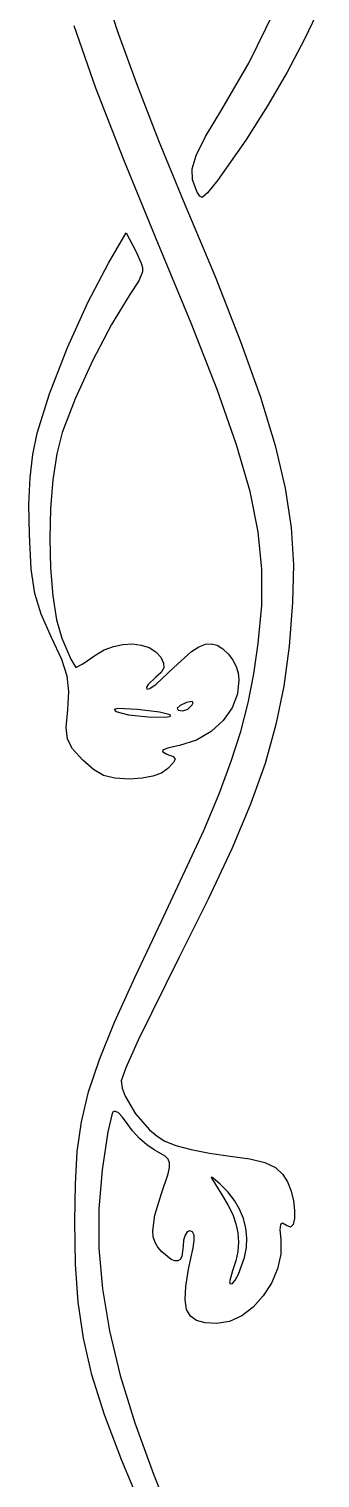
# Model space of a CAD drawing. Extents: x 9 to 1857, y 16 to 982.
# Drawn here: x 33.3 to 73.9, y 566.4 to 768.8 of the extents above; entities that cross this region are included whole.
import ezdxf

# ---------------------------------------------------------------- set-up
doc = ezdxf.new("R2010")
doc.units = 0

msp = doc.modelspace()

# ---------------------------------------------------------------- linework, layer by layer
at = {"layer": 'Layer 1'}
for p, q in [((43.388778, 775.35389), (45.620837, 768.549169)), ((64.02332, 764.094442), (67.520978, 771.202716)), ((73.946266, 771.927517), (71.786682, 767.372895)), ((42.644482, 760.50141), (39.573192, 769.196909)), ((45.620837, 768.549169), (48.287834, 761.143765)), ((71.786682, 767.372895), (69.336351, 762.744817)), ((60.24759, 757.53176), (64.02332, 764.094442)), ((48.287834, 761.143765), (51.367483, 753.209626)), ((69.336351, 762.744817), (66.594071, 758.037307)), ((46.524792, 750.501673), (42.644482, 760.50141)), ((57.961023, 753.749385), (60.24759, 757.53176)), ((66.594071, 758.037307), (63.558636, 753.24439)), ((51.367483, 753.209626), (54.8375, 744.8187)), ((56.623574, 751.1105), (57.961023, 753.749385)), ((63.558636, 753.24439), (59.606264, 747.598696)), ((56.071388, 749.222575), (56.623574, 751.1105)), ((51.28981, 738.92314), (46.524792, 750.501673)), ((56.14061, 747.69308), (56.071388, 749.222575)), ((56.140476, 747.693), (56.14061, 747.69308)), ((56.757725, 745.967974), (56.140476, 747.693)), ((59.606264, 747.598696), (58.21843, 745.881258)), ((57.131001, 745.443218), (56.757725, 745.967974)), ((57.488406, 745.25049), (57.131001, 745.443218)), ((58.21843, 745.881258), (57.488406, 745.25049)), ((54.8375, 744.8187), (59.273735, 734.188341)), ((44.375, 736.0862), (46.85904, 740.31693)), ((46.85904, 740.31693), (48.24391, 737.63889)), ((55.928564, 727.696377), (51.28981, 738.92314)), ((48.24391, 737.63889), (48.974485, 736.065365)), ((41.535349, 730.684343), (44.375, 736.0862)), ((49.122204, 734.876675), (48.615877, 733.579302)), ((48.974485, 736.065365), (49.125651, 735.453761)), ((49.125651, 735.453761), (49.122204, 734.876675)), ((48.615877, 733.579302), (47.384312, 731.67973)), ((59.273735, 734.188341), (62.844064, 725.117722)), ((38.653846, 724.267356), (41.535349, 730.684343)), ((47.384312, 731.67973), (44.832168, 727.505255)), ((44.832168, 727.505255), (42.162631, 722.410646)), ((59.559332, 718.408645), (55.928564, 727.696377)), ((62.844064, 725.117722), (65.620258, 717.342779)), ((36.141233, 717.815166), (38.653846, 724.267356)), ((42.162631, 722.410646), (39.737899, 717.133355)), ((34.40825, 712.3077), (36.141233, 717.815166)), ((39.737899, 717.133355), (37.920172, 712.41083)), ((62.273554, 710.694438), (59.559332, 718.408645)), ((65.620258, 717.342779), (67.674087, 710.59945)), ((33.800307, 709.357894), (34.40825, 712.3077)), ((37.920172, 712.41083), (37.172326, 709.440399)), ((64.162667, 704.188253), (62.273554, 710.694438)), ((67.674087, 710.59945), (69.077325, 704.623671)), ((33.42751, 706.107459), (33.800307, 709.357894)), ((37.172326, 709.440399), (36.635059, 705.825678)), ((33.279515, 702.418594), (33.42751, 706.107459)), ((36.635059, 705.825678), (36.308856, 701.800037)), ((69.077325, 704.623671), (69.901742, 699.151378)), ((33.34598, 698.1535), (33.279515, 702.418594)), ((65.318111, 698.524584), (64.162667, 704.188253)), ((36.308856, 701.800037), (36.194198, 697.596845)), ((65.831324, 693.337929), (65.318111, 698.524584)), ((69.901742, 699.151378), (70.21911, 693.918509)), ((33.605707, 693.345818), (33.34598, 698.1535)), ((36.194198, 697.596845), (36.29157, 693.449469)), ((34.081798, 689.934082), (33.605707, 693.345818)), ((36.29157, 693.449469), (36.601454, 689.591279)), ((65.793744, 688.262782), (65.831324, 693.337929)), ((70.21911, 693.918509), (70.1012, 688.661)), ((34.963567, 687.038981), (34.081798, 689.934082)), ((36.601454, 689.591279), (37.124334, 686.255643)), ((65.29681, 682.93364), (65.793744, 688.262782)), ((70.1012, 688.661), (69.622907, 682.592299)), ((36.44033, 683.7812), (34.963567, 687.038981)), ((37.124334, 686.255643), (37.860692, 683.67593)), ((37.869472, 680.690125), (36.44033, 683.7812)), ((37.860692, 683.67593), (39.114438, 680.776791)), ((43.784942, 682.063711), (45.066766, 682.547233)), ((45.066766, 682.547233), (46.399658, 682.816785)), ((46.399658, 682.816785), (47.722742, 682.874589)), ((47.722742, 682.874589), (48.975142, 682.722862)), ((48.975142, 682.722862), (50.095983, 682.363825)), ((50.095983, 682.363825), (51.024388, 681.799698)), ((55.98602, 681.814065), (57.00891, 682.470634)), ((57.00891, 682.470634), (57.931369, 682.831314)), ((57.931369, 682.831314), (58.780502, 682.902717)), ((58.780502, 682.902717), (59.583411, 682.691453)), ((59.583411, 682.691453), (60.367198, 682.204134)), ((60.367198, 682.204134), (61.158968, 681.44737)), ((64.683286, 678.690094), (65.29681, 682.93364)), ((69.622907, 682.592299), (68.877289, 676.994405)), ((38.635571, 678.36271), (37.869472, 680.690125)), ((39.114438, 680.776791), (39.840152, 679.57095)), ((39.840152, 679.57095), (40.799529, 680.097657)), ((40.799529, 680.097657), (42.615062, 681.364)), ((42.615062, 681.364), (43.784942, 682.063711)), ((51.024388, 681.799698), (51.699482, 681.0327)), ((51.699482, 681.0327), (52.094902, 680.207987)), ((52.094902, 680.207987), (52.125257, 679.535247)), ((53.530538, 679.58682), (55.98602, 681.814065)), ((61.158968, 681.44737), (61.777987, 680.630226)), ((61.777987, 680.630226), (62.223538, 679.752825)), ((38.865602, 676.23049), (38.635571, 678.36271)), ((50.985518, 678.23296), (49.934274, 677.234606)), ((51.764234, 678.911299), (50.985518, 678.23296)), ((51.032635, 677.281532), (53.530538, 679.58682)), ((52.125257, 679.535247), (51.764234, 678.911299)), ((62.223538, 679.752825), (62.502874, 678.828659)), ((62.502874, 678.828659), (62.623245, 677.87122)), ((63.90019, 674.667581), (64.683286, 678.690094)), ((38.68654, 673.725), (38.865602, 676.23049)), ((49.934274, 677.234606), (49.711679, 676.833706)), ((49.711679, 676.833706), (49.745358, 676.57103)), ((49.745358, 676.57103), (50.175568, 676.677455)), ((50.175568, 676.677455), (51.032635, 677.281532)), ((62.623245, 677.87122), (62.416093, 675.910494)), ((68.877289, 676.994405), (67.78351, 671.61458)), ((54.39939, 674.28649), (53.996722, 673.903)), ((55.288318, 674.71542), (54.39939, 674.28649)), ((56.096862, 674.839979), (55.288318, 674.71542)), ((55.489748, 673.772424), (56.101516, 674.37578)), ((56.210339, 674.677022), (56.096862, 674.839979)), ((56.101516, 674.37578), (56.10152, 674.37578)), ((56.10152, 674.37578), (56.210339, 674.677022)), ((62.416093, 675.910494), (61.660087, 673.978584)), ((62.878973, 670.669034), (63.90019, 674.667581)), ((38.466853, 671.230396), (38.68654, 673.725)), ((45.674701, 673.871498), (45.205559, 673.723697)), ((45.205559, 673.723697), (45.40457, 673.44169)), ((45.40457, 673.44169), (47.175843, 672.972373)), ((48.42929, 673.74557), (45.674701, 673.871498)), ((47.175843, 672.972373), (49.921337, 672.683534)), ((51.516517, 673.33173), (48.42929, 673.74557)), ((49.921337, 672.683534), (52.310031, 672.656945)), ((53.0109, 672.97438), (51.516517, 673.33173)), ((52.310031, 672.656945), (52.954632, 672.767549)), ((52.954632, 672.767549), (53.066707, 672.858297)), ((53.066707, 672.858297), (53.0109, 672.97438)), ((53.0109, 672.97438), (53.0109, 672.97438)), ((53.996722, 673.903), (54.107853, 673.627233)), ((54.107853, 673.627233), (54.760326, 673.52147)), ((54.760326, 673.52147), (55.489748, 673.772424)), ((60.413234, 672.183428), (58.733538, 670.632966)), ((61.660087, 673.978584), (60.413234, 672.183428)), ((38.642366, 669.568022), (38.466853, 671.230396)), ((58.733538, 670.632966), (56.679004, 669.435134)), ((61.551089, 666.49739), (62.878973, 670.669034)), ((67.78351, 671.61458), (66.260737, 666.200087)), ((39.369056, 668.216887), (38.642366, 669.568022)), ((40.8029, 666.656), (39.369056, 668.216887)), ((52.040156, 668.082932), (51.92055, 667.943588)), ((51.92055, 667.943588), (51.969837, 667.803188)), ((52.806072, 668.372078), (52.040156, 668.082932)), ((54.307638, 668.69787), (52.806072, 668.372078)), ((56.679004, 669.435134), (54.307638, 668.69787)), ((40.802909, 666.65599), (40.8029, 666.656)), ((42.288056, 665.330672), (40.802909, 666.65599)), ((51.969837, 667.803188), (52.555068, 667.5056)), ((52.555068, 667.5056), (53.406262, 667.159379)), ((53.465476, 666.301791), (52.694989, 665.47911)), ((53.406262, 667.159379), (53.706149, 666.809995)), ((53.706149, 666.809995), (53.465476, 666.301791)), ((59.847988, 661.955583), (61.551089, 666.49739)), ((66.260737, 666.200087), (64.228133, 660.49819)), ((43.685262, 664.524307), (42.288056, 665.330672)), ((45.274913, 664.123584), (43.685262, 664.524307)), ((47.337399, 664.01519), (45.274913, 664.123584)), ((49.099579, 664.111384), (47.337399, 664.01519)), ((50.602836, 664.393701), (49.099579, 664.111384)), ((51.812772, 664.852743), (50.602836, 664.393701)), ((52.694989, 665.47911), (51.812772, 664.852743)), ((57.701124, 656.846549), (59.847988, 661.955583)), ((64.228133, 660.49819), (61.604866, 654.256152)), ((51.80191, 644.13854), (57.701124, 656.846549)), ((61.604866, 654.256152), (58.3101, 647.221234)), ((58.3101, 647.221234), (54.263, 639.1407)), ((48.110659, 636.377227), (51.80191, 644.13854)), ((54.263, 639.1407), (48.547715, 627.545787)), ((45.249965, 630.057504), (48.110659, 636.377227)), ((43.115719, 624.818871), (45.249965, 630.057504)), ((48.547715, 627.545787), (46.809844, 623.679417)), ((41.603809, 620.300827), (43.115719, 624.818871)), ((46.809844, 623.679417), (46.17245, 621.8566)), ((46.17245, 621.8566), (46.317998, 620.84169)), ((40.610124, 616.142873), (41.603809, 620.300827)), ((46.317998, 620.84169), (46.722738, 619.700575)), ((46.722738, 619.700575), (48.142688, 617.270955)), ((44.950846, 617.47432), (44.301478, 614.742043)), ((45.280157, 617.623478), (44.950846, 617.47432)), ((45.77398, 617.377813), (45.280157, 617.623478)), ((46.365476, 616.788734), (45.77398, 617.377813)), ((40.030553, 611.984507), (40.610124, 616.142873)), ((46.987806, 615.90765), (46.365476, 616.788734)), ((47.74874, 614.860229), (46.987806, 615.90765)), ((48.142688, 617.270955), (50.098073, 615.030193)), ((44.301478, 614.742043), (43.505436, 609.41109)), ((48.717627, 613.818264), (47.74874, 614.860229)), ((49.769991, 612.902326), (48.717627, 613.818264)), ((50.098073, 615.030193), (51.172109, 614.125149)), ((51.172109, 614.125149), (52.25467, 613.44074)), ((52.25467, 613.44074), (53.786629, 612.846136)), ((39.760985, 607.46523), (40.030553, 611.984507)), ((50.781356, 612.23299), (49.769991, 612.902326)), ((52.310806, 611.339785), (50.781356, 612.23299)), ((52.725535, 610.919442), (52.310806, 611.339785)), ((53.786629, 612.846136), (55.95814, 612.26123)), ((55.95814, 612.26123), (58.480156, 611.753319)), ((58.480156, 611.753319), (61.06363, 611.3897)), ((61.06363, 611.3897), (64.130902, 610.981229)), ((43.505436, 609.41109), (43.047747, 603.967312)), ((52.71594, 608.87341), (52.915919, 609.760424)), ((52.923179, 610.417711), (52.725535, 610.919442)), ((52.915919, 609.760424), (52.923179, 610.417711)), ((64.130902, 610.981229), (66.254825, 610.469339)), ((66.254825, 610.469339), (67.709058, 609.760685)), ((67.709058, 609.760685), (68.76726, 608.76192)), ((39.69731, 602.22454), (39.760985, 607.46523)), ((51.786556, 606.11352), (52.71594, 608.87341)), ((58.77788, 608.392399), (58.720049, 608.332006)), ((58.720049, 608.332006), (60.319969, 605.77683)), ((59.013464, 608.24948), (58.77788, 608.392399)), ((60.00714, 607.4098), (59.013464, 608.24948)), ((61.087038, 606.330125), (60.00714, 607.4098)), ((68.76726, 608.76192), (69.402948, 607.726963)), ((69.402948, 607.726963), (69.892966, 606.45664)), ((50.862849, 603.109149), (51.786556, 606.11352)), ((60.319969, 605.77683), (61.127326, 604.460294)), ((61.989004, 605.163572), (61.087038, 606.330125)), ((69.892966, 606.45664), (70.227944, 605.089389)), ((43.047747, 603.967312), (43.052372, 598.465278)), ((61.127326, 604.460294), (61.751338, 603.16825)), ((61.751338, 603.16825), (62.193479, 601.889758)), ((62.708033, 603.925279), (61.989004, 605.163572)), ((63.239127, 602.630387), (62.708033, 603.925279)), ((70.227944, 605.089389), (70.398506, 603.763644)), ((70.398506, 603.763644), (70.395281, 602.617842)), ((39.799139, 596.255932), (39.69731, 602.22454)), ((50.563912, 600.924414), (50.862849, 603.109149)), ((62.193479, 601.889758), (62.455219, 600.61388)), ((63.577282, 601.294035), (63.239127, 602.630387)), ((63.717497, 599.93136), (63.577282, 601.294035)), ((68.426518, 601.800791), (68.352295, 601.068054)), ((68.716312, 601.970228), (68.426518, 601.800791)), ((69.249151, 601.64446), (68.716312, 601.970228)), ((69.829977, 601.419814), (69.249151, 601.64446)), ((70.208896, 601.79042), (69.829977, 601.419814)), ((70.395281, 602.617842), (70.208896, 601.79042)), ((50.649353, 600.057491), (50.563912, 600.924414)), ((50.89173, 599.297175), (50.649353, 600.057491)), ((51.291291, 598.610697), (50.89173, 599.297175)), ((54.887417, 599.606661), (54.811276, 598.76777)), ((55.094731, 600.293639), (54.887417, 599.606661)), ((55.401555, 600.757812), (55.094731, 600.293639)), ((55.776227, 600.92829), (55.401555, 600.757812)), ((56.146626, 600.767226), (55.776227, 600.92829)), ((56.344132, 600.300739), (56.146626, 600.767226)), ((56.202489, 598.55172), (56.364251, 599.553885)), ((56.364251, 599.553885), (56.344132, 600.300739)), ((62.538032, 599.329677), (62.44339, 598.02621)), ((62.455219, 600.61388), (62.538032, 599.329677)), ((63.65477, 598.557502), (63.717497, 599.93136)), ((68.352295, 601.068054), (68.466169, 599.70392)), ((68.466169, 599.70392), (68.457795, 597.646301)), ((43.052372, 598.465278), (43.537765, 592.815174)), ((51.848286, 597.96529), (51.291291, 598.610697)), ((53.134386, 596.918855), (51.848286, 597.96529)), ((54.622686, 597.321936), (54.388226, 596.909747)), ((54.811276, 598.76777), (54.622686, 597.321936)), ((55.569734, 595.545322), (56.202489, 598.55172)), ((62.44339, 598.02621), (62.172765, 596.692541)), ((62.533825, 594.84013), (63.384099, 597.1876)), ((63.384099, 597.1876), (63.3841, 597.1876)), ((63.3841, 597.1876), (63.65477, 598.557502)), ((68.457795, 597.646301), (68.002212, 595.587463)), ((40.162085, 590.939717), (39.799139, 596.255932)), ((53.643225, 596.707977), (53.134386, 596.918855)), ((54.061455, 596.705017), (53.643225, 596.707977)), ((54.388226, 596.909747), (54.061455, 596.705017)), ((55.195643, 593.148423), (55.569734, 595.545322)), ((61.727629, 595.31773), (61.319625, 593.796884)), ((62.172765, 596.692541), (61.727629, 595.31773)), ((68.002212, 595.587463), (67.164238, 593.612342)), ((55.100293, 591.296714), (55.195643, 593.148423)), ((61.319625, 593.796884), (61.409408, 593.507581)), ((61.409408, 593.507581), (61.695629, 593.56429)), ((61.695629, 593.56429), (62.085516, 594.008811)), ((62.085516, 594.008811), (62.533825, 594.84013)), ((67.164238, 593.612342), (66.008697, 591.805872)), ((43.537765, 592.815174), (44.52238, 586.92719)), ((55.303758, 589.925886), (55.100293, 591.296714)), ((66.008697, 591.805872), (64.600408, 590.25299)), ((40.88775, 585.907285), (40.162085, 590.939717)), ((55.826113, 588.971632), (55.303758, 589.925886)), ((63.004193, 589.03863), (61.284873, 588.247728)), ((64.600408, 590.25299), (63.004193, 589.03863)), ((56.687433, 588.369642), (55.826113, 588.971632)), ((57.907793, 588.055607), (56.687433, 588.369642)), ((59.507269, 587.96522), (57.907793, 588.055607)), ((61.284873, 588.247728), (59.507269, 587.96522)), ((42.077735, 580.790028), (40.88775, 585.907285)), ((44.52238, 586.92719), (46.02467, 580.711512)), ((43.833642, 575.219334), (42.077735, 580.790028)), ((46.02467, 580.711512), (48.063091, 574.078328)), ((46.257072, 568.826595), (43.833642, 575.219334)), ((48.063091, 574.078328), (50.656095, 566.937824)), ((49.449628, 561.2432), (46.257072, 568.826595)), ((50.656095, 566.937824), (53.822136, 559.20019))]:
    msp.add_line(p, q, dxfattribs=at)

doc.saveas('drawing.dxf')
